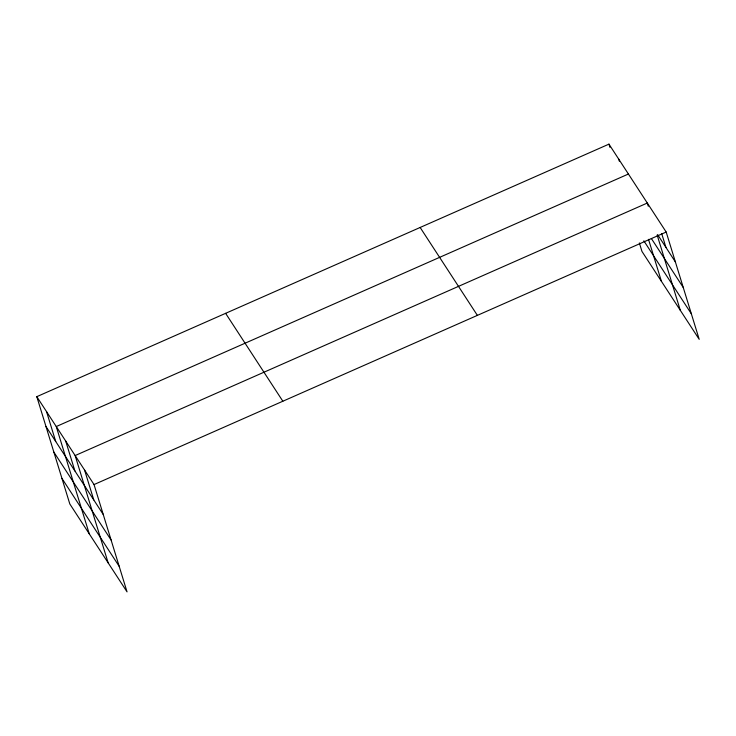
<?xml version="1.0" encoding="UTF-8"?>
<svg xmlns="http://www.w3.org/2000/svg" width="736" height="736" viewBox="0 0 736 736"><rect width="100%" height="100%" fill="white"/><g stroke="black" fill="none" stroke-linecap="round" stroke-linejoin="round"><path stroke-width="1.1" d="M36.8 396.667L94.033 484.564L127.043 591.864L69.81 503.958L36.8 396.667L608.957 144.136L666.19 232.042L699.2 339.333L641.967 251.436L639.354 242.917M628.415 174.027L56.258 426.549L89.268 533.848M94.033 484.564L666.19 232.042M657.68 234.729L675.381 261.924M651.369 238.519L683.247 287.472M643.844 240.828L691.343 313.794M420.146 227.47L477.379 315.376M225.612 313.334L282.845 401.23M45.991 426.549L103.224 514.446M53.857 452.097L111.081 539.994M61.953 478.418L119.177 566.315M661.673 233.542L665.942 247.416M648.287 206.236L647.303 203.035L75.146 455.556L108.155 562.856M657.156 235.042L680.312 310.325M648.508 239.329L661.425 281.327M618.691 159.077L619.344 161.212M608.957 144.136L609.942 147.338M84.585 470.065L93.785 499.946M65.697 441.057L74.897 470.939M46.534 411.608L55.724 441.49"/></g></svg>
